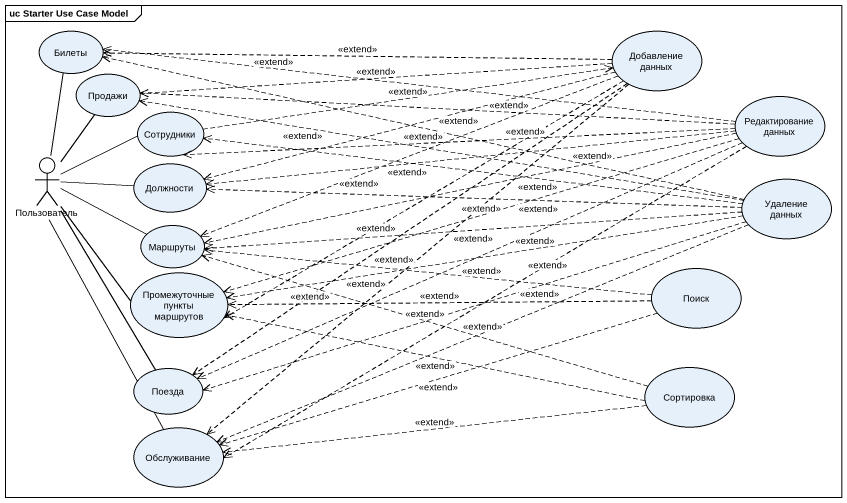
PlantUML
@startuml
mainframe uc Starter Use Case Model
usecase Билеты
usecase "Добавление данных" as Добавление_данных
usecase Продажи
usecase Сотрудники
usecase "Редактирование данных" as Редактирование_данных
actor Пользователь
usecase Должности
usecase "Удаление данных" as Удаление_данных
usecase Маршруты
usecase "Промежуточные пункты маршрутов" as Промежуточные_пункты
usecase Поиск
usecase Поезда
usecase Сортировка
usecase Обслуживание
Добавление_данных .left.> Билеты : <<extend>>
Добавление_данных .left.> Продажи : <<extend>>
Добавление_данных .left.> Должности : <<extend>>
Добавление_данных .left.> Маршруты : <<extend>>
Добавление_данных .left.> Промежуточные_пункты : <<extend>>
Добавление_данных ..> Поезда : <<extend>>
Добавление_данных ..> Обслуживание : <<extend>>
Сотрудники .right.> Добавление_данных : <<extend>>
Редактирование_данных .left.> Билеты : <<extend>>
Редактирование_данных .left.> Продажи : <<extend>>
Редактирование_данных .left.> Сотрудники : <<extend>>
Редактирование_данных .left.> Должности : <<extend>>
Редактирование_данных .left.> Маршруты : <<extend>>
Редактирование_данных .left.> Промежуточные_пункты : <<extend>>
Редактирование_данных .left.> Поезда : <<extend>>
Редактирование_данных .left.> Обслуживание : <<extend>>
Пользователь -up- Билеты
Пользователь -up- Продажи
Пользователь -right- Сотрудники
Пользователь -right- Должности
Пользователь -right- Маршруты
Пользователь -- Промежуточные_пункты
Пользователь -- Поезда
Удаление_данных .left.> Билеты : <<extend>>
Удаление_данных .left.> Продажи : <<extend>>
Удаление_данных .left.> Сотрудники : <<extend>>
Удаление_данных .left.> Должности : <<extend>>
Удаление_данных .left.> Маршруты : <<extend>>
Удаление_данных .left.> Промежуточные_пункты : <<extend>>
Удаление_данных .left.> Поезда : <<extend>>
Удаление_данных .left.> Обслуживание : <<extend>>
Поиск .left.> Маршруты : <<extend>>
Поиск .left.> Промежуточные_пункты : <<extend>>
Поиск .left.> Обслуживание : <<extend>>
Сортировка .left.> Маршруты : <<extend>>
Сортировка .left.> Промежуточные_пункты : <<extend>>
Сортировка .left.> Обслуживание : <<extend>>
Обслуживание -up- Пользователь
@enduml
